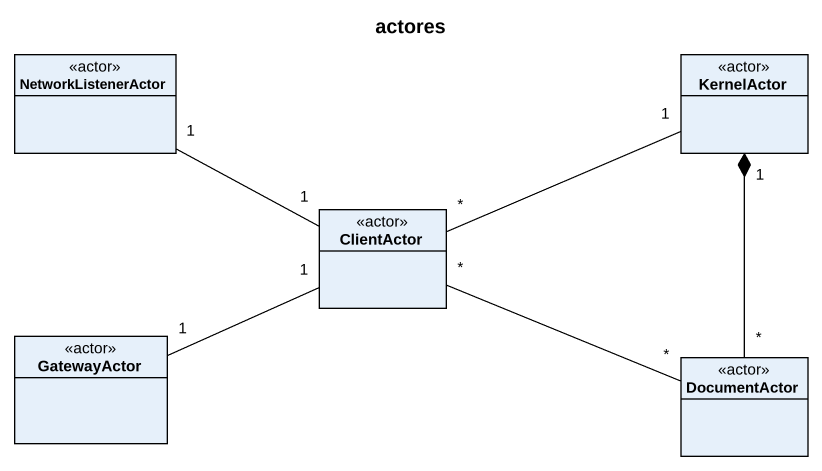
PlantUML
@startuml
title actores
hide circle
hide empty members
class NetworkListenerActor <<actor>>
class KernelActor <<actor>>
class ClientActor <<actor>>
class GatewayActor <<actor>>
class DocumentActor <<actor>>
ClientActor "1" -left- "1" NetworkListenerActor
ClientActor "*" -right- "1" KernelActor
ClientActor "1" -left- "1" GatewayActor
ClientActor "*" -right- "*" DocumentActor
DocumentActor "*" -up-* "1" KernelActor
@enduml
